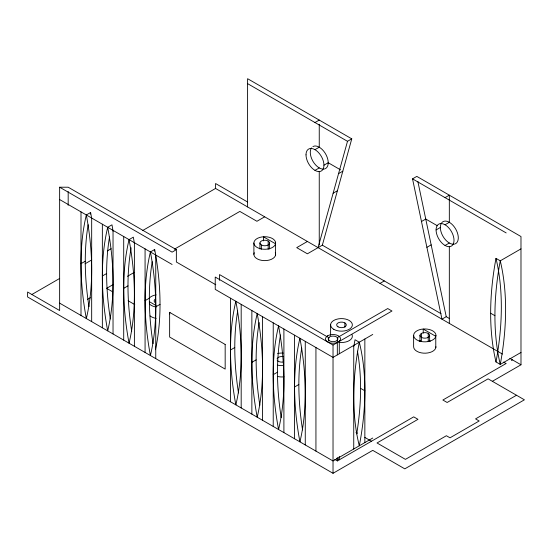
<?xml version="1.0" encoding="UTF-8"?>
<svg xmlns="http://www.w3.org/2000/svg" width="552" height="552" viewBox="0 0 552 552"><rect width="100%" height="100%" fill="white"/><g stroke="black" fill="none" stroke-linecap="round" stroke-linejoin="round"><path stroke-width="0.83" d="M435.983 346.746L435.597 348.415A11.178 6.451 0 0 1 423.349 353.142A11.178 6.451 0 0 1 413.627 346.746L413.627 335.402M318.076 247.641L347.498 141.312L351.769 138.842L247.593 78.701L247.593 206.945M307.395 241.472L296.721 247.641L307.395 253.803L322.347 245.171L351.769 138.842M86.333 214.963A270.19 155.995 60 0 1 86.333 318.545A270.19 155.995 60 0 1 86.333 214.963L90.611 212.492A270.19 155.995 60 0 1 91.591 218.012M107.695 227.293A270.19 155.995 60 0 0 107.695 330.876A270.19 155.995 60 0 0 107.695 227.293L111.966 224.823A270.19 155.995 60 0 1 113.084 231.136M314.978 122.537L319.249 120.074M80.999 263.67L85.27 261.2M32.078 294.382L59.671 278.45M85.029 263.808L91.742 259.93M107.405 250.891L111.138 248.738M142.464 230.646L215.556 188.446L502.437 354.08M129.051 239.623A270.19 155.995 60 0 1 129.051 343.206A270.19 155.995 60 0 1 129.051 239.623L133.322 237.153A270.19 155.995 60 0 1 134.44 243.466M314.978 149.668L319.249 147.198L319.249 124.31M102.355 276L106.626 273.537M150.413 251.953A270.19 155.995 60 0 1 150.413 355.536A270.19 155.995 60 0 1 150.413 251.953L154.684 249.49A270.19 155.995 60 0 1 155.443 349.74M87.402 299.432L90.362 297.721M113.326 284.466L106.626 288.33L112.553 291.753M127.464 276.304L134.164 272.433M174.349 249.228L239.844 211.423L256.928 221.283L264.677 216.812M215.791 284.763L176.364 262L176.364 249.67L172.093 252.14L59.637 187.211L59.637 310.528L27.6 292.029L27.6 296.962L333.028 473.299L372.752 450.363L404.795 468.862L524.4 399.807L488.092 378.844L447.141 402.484L442.87 400.021L506.17 363.471L504.963 362.933A7.549 4.361 0 0 1 503.762 362.036M314.978 170.382L319.249 167.918M323.948 165.207L328.219 162.736L340.632 169.906M123.71 288.33L127.988 285.867M338.555 173.632L342.827 171.168M145.072 300.661L149.344 298.197M333.139 193.2L337.41 190.73M155.754 306.829L160.025 304.359M449.328 318.483L446.23 316.696L441.959 319.159L412.537 178.862L416.808 176.392L520.984 236.539L520.984 364.789L492.363 381.308M445.05 197.637L449.328 195.167L449.328 222.297L445.05 224.761M421.48 221.511L425.751 219.047L437.432 225.789M436.08 229.942A12.689 7.328 60 0 1 449.535 228.742A12.689 7.328 60 0 1 449.535 246.682A12.689 7.328 60 0 1 436.08 229.942L440.351 227.479M230.508 349.989L234.779 347.518M426.889 247.324L431.167 244.86M445.05 245.481L449.328 243.011M380.017 283.397L384.289 280.933M251.864 362.319L256.135 359.856M273.226 374.649L277.497 372.186M372.752 334.45L333.028 357.385L215.232 289.379L215.232 277.049L333.028 345.055L391.975 311.017L387.704 308.554L337.327 337.638L337.327 354.881M520.984 248.869L500.264 260.834L495.993 258.364A270.19 155.995 -60 0 1 495.993 361.946L500.264 364.417L520.984 352.452M294.582 386.98L298.853 384.516M372.752 438.033L333.028 460.968L59.637 303.131M334.664 459.574A4.83 2.788 0 0 1 336.713 460.402L337.327 460.954L413.703 416.857L417.974 419.327L377.023 442.966L405.43 459.367L446.382 435.728L450.011 437.819L479.177 420.983L475.548 418.885L516.499 395.246M511.373 360.47L512.442 359.856M59.637 187.211L68.179 187.211L176.364 249.67M247.593 83.635L347.498 141.312M412.537 178.862L506.17 232.923M490.652 313.239L494.923 315.709M247.593 202.011L215.556 183.519L215.556 188.446M322.347 245.171L441.007 313.681M509.786 358.324L520.984 364.789M359.297 342.219A260.095 150.165 -60 0 1 359.297 445.802A260.095 150.165 -60 0 1 359.297 342.219L355.026 339.749A260.095 150.165 -60 0 0 353.866 346.076M59.637 199.548L172.093 264.47M360.58 388.339L364.851 390.802M149.551 301.785L156.078 305.553M128.105 300.736L134.771 304.594M355.964 432.292L357.441 433.147M364.831 437.405L371.475 441.241M417.857 181.408L446.23 316.696M449.328 246.447L449.328 323.417M435.776 347.65L435.776 336.306L423.232 329.068L423.232 333.118M429.635 335.402L429.635 341.398M428.221 333.429L428.221 341.653M421.39 333.429L421.39 341.653M419.975 335.402L419.975 341.398M364.851 339.011L364.851 442.594M353.742 345.421L353.742 449.011M344.903 322.906L344.903 327.191M339.294 340.812L339.294 353.749M339.294 456.366L339.294 459.816L338.369 459.119A7.549 4.361 0 0 0 336.803 458.429M337.327 457.504L337.327 460.954M333.028 345.055L333.028 473.299M330.613 324.88L330.613 335.416M328.744 341.095L328.744 337.651L219.51 274.579L219.51 280.333M319.249 171.348L319.249 245.026M315.937 347.518L315.937 451.101M305.263 341.357L305.263 444.94M294.582 335.188L294.582 438.771M283.9 329.026L283.9 432.609M275.469 255.1L275.469 243.756L263.463 236.822L263.463 240.872M273.226 322.858L273.226 426.441M269.597 243.004L269.597 249M268.182 241.031L268.182 249.256M262.545 316.689L262.545 420.279M261.351 244.978A4.83 2.788 0 0 0 269.431 243.722A4.83 2.788 0 0 0 263.518 240.306A4.83 2.788 0 0 0 261.351 244.978L261.351 249.256M259.93 243.004L259.93 249M253.892 243.004L253.892 254.348M251.864 310.528L251.864 414.11M241.183 304.359L241.183 407.942M230.508 298.197L230.508 401.78M155.754 255.038L155.754 358.621M155.56 305.491L155.56 302.917A4.83 2.788 0 0 1 155.56 298.977M145.072 248.869L145.072 352.452M134.391 242.707L134.391 346.29M123.71 236.539L123.71 340.122M113.036 230.37L113.036 333.96M102.355 224.209L102.355 327.791M91.673 218.04L91.673 321.63M80.999 211.878L80.999 315.461M68.179 191.523L68.179 205.323M169.85 312.294A10.874 6.279 0 0 1 169.478 313.915M156.161 318.359A10.874 6.279 0 0 1 150.068 315.889M351.99 334.602A10.874 6.279 0 0 1 339.363 342.385M283.935 376.837A10.874 6.279 0 0 1 277.649 376.478M254.265 252.719A10.874 6.279 0 0 0 261.952 260.413A10.874 6.279 0 0 0 275.269 255.969L275.641 254.348A10.874 6.279 0 0 0 275.269 252.719M419.216 341.157A11.178 6.451 0 0 1 420.527 340.784M429.083 340.784A11.178 6.451 0 0 1 430.394 341.157M283.059 362.029A4.83 2.788 0 0 1 277.138 360.056M277.138 358.614A4.83 2.788 0 0 1 277.621 357.938M278.394 357.365A4.83 2.788 0 0 1 283.059 356.64M88.982 306.629A270.19 155.995 60 0 1 88.147 224.719M90.224 214.155A270.19 155.995 60 0 1 90.611 212.492M110.338 318.959A270.19 155.995 60 0 1 109.503 237.049M131.7 331.29A270.19 155.995 60 0 1 131.128 247.82M153.056 343.627A270.19 155.995 60 0 1 152.221 261.71M154.298 251.146A270.19 155.995 60 0 1 154.684 249.49M238.492 392.948A270.19 155.995 60 0 1 237.657 311.038M259.847 405.278A270.19 155.995 60 0 1 259.143 322.589M281.209 417.609A270.19 155.995 60 0 1 280.506 334.919M302.565 429.946A270.19 155.995 60 0 1 301.73 348.029M283.231 365.562A10.874 6.279 0 0 1 277.649 365.134M277.649 353.535A10.874 6.279 0 0 1 283.231 353.107M156.161 307.009A10.874 6.279 0 0 1 149.557 304.083M149.557 297.811A10.874 6.279 0 0 1 156.161 294.885M495.993 361.946A270.19 155.995 -60 0 1 495.993 258.364M453.813 244.219A12.689 7.328 60 0 1 442.98 236.318A12.689 7.328 60 0 1 441.559 222.994M441.973 222.47A12.689 7.328 60 0 1 455.669 228.99A12.689 7.328 60 0 1 454.468 244.108M323.734 169.119A12.689 7.328 60 0 1 312.908 161.218A12.689 7.328 60 0 1 311.48 147.895M312.908 146.57A12.689 7.328 60 0 1 326.122 154.87A12.689 7.328 60 0 1 324.397 169.015M357.448 351.127A260.095 150.165 -60 0 1 356.716 433.865M275.641 243.004L275.269 244.626A10.874 6.279 0 0 1 257.073 247.441A10.874 6.279 0 0 1 261.952 236.939L264.767 236.725A10.874 6.279 0 0 1 275.641 243.004M435.983 335.402L435.597 337.072A11.178 6.451 0 0 1 416.905 339.963A11.178 6.451 0 0 1 421.914 329.164L424.805 328.951A11.178 6.451 0 0 1 435.983 335.402M329.054 337.3L328.481 337.948A4.83 2.788 0 0 0 330.268 341.177A4.83 2.788 0 0 0 336.147 341.019L336.996 340.48A4.83 2.788 0 0 0 337.396 337.7L336.713 337.086A4.83 2.788 0 0 0 329.903 336.761L329.054 337.3M327.688 335.802L326.487 336.706A7.549 4.361 0 0 0 333.028 343.247A7.549 4.361 0 0 0 339.57 336.706L338.369 335.802A7.549 4.361 0 0 0 327.688 335.802M225.168 344.441L169.636 312.377L169.636 337.037L225.168 369.102L225.168 344.441M421.39 337.375A4.83 2.788 0 0 0 429.477 336.12A4.83 2.788 0 0 0 423.556 332.704A4.83 2.788 0 0 0 421.39 337.375M338.065 326.853A4.83 2.788 0 0 0 346.152 325.604A4.83 2.788 0 0 0 340.232 322.189A4.83 2.788 0 0 0 338.065 326.853M235.849 301.282A270.19 155.995 60 0 0 235.849 404.864A270.19 155.995 60 0 0 235.849 301.282M257.204 313.612A270.19 155.995 60 0 0 257.204 417.195A270.19 155.995 60 0 0 257.204 313.612M278.56 325.942A270.19 155.995 60 0 0 278.56 429.525A270.19 155.995 60 0 0 278.56 325.942M299.922 338.272A270.19 155.995 60 0 0 299.922 441.855A270.19 155.995 60 0 0 299.922 338.272M333.794 329.323A10.874 6.279 0 0 0 351.99 326.508A10.874 6.279 0 0 0 338.673 318.815A10.874 6.279 0 0 0 333.794 329.323M500.264 364.417A270.19 155.995 -60 0 0 500.264 260.834A270.19 155.995 -60 0 0 500.264 364.417M306.008 154.843A12.689 7.328 60 0 0 319.463 171.582A12.689 7.328 60 0 0 319.463 153.642A12.689 7.328 60 0 0 306.008 154.843"/></g></svg>
